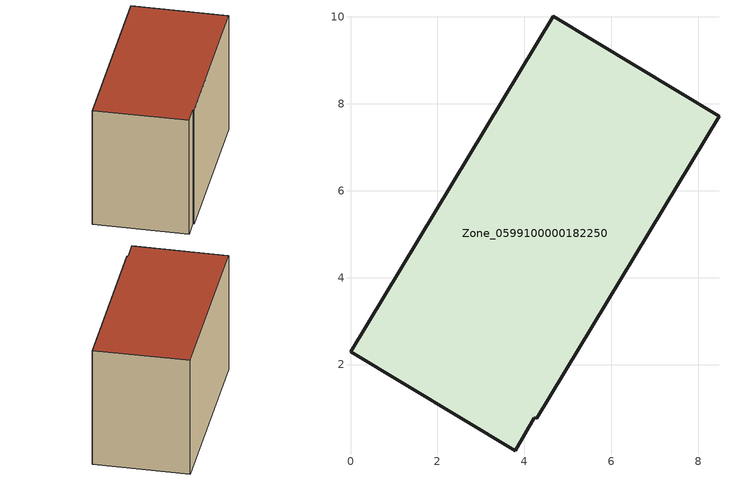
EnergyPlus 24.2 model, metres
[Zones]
Zone_0599100000182250
 floor ground (C_G): 3.79,0.02 0,2.3 4.67,10.01 8.48,7.71 4.28,0.77 4.22,0.78 z0
 wall outside (C_F): 8.48,7.71 4.67,10.01 0,2.3 3.79,0.02 4.22,0.78 4.28,0.77 8.48,7.71 z0:5.98
 roof outside (C_R): 0,2.3 3.79,0.02 4.22,0.78 4.28,0.77 8.48,7.71 4.67,10.01 z5.98
[BUILDING]
Pand.0599100000182250: North Axis=0; Terrain=City; Loads Convergence Tolerance Value=0.04; Temperature Convergence Tolerance Value=0.4; Solar Distribution=FullExterior; Maximum Number of Warmup Days=25; Minimum Number of Warmup Days=1
[Site:Location]
Rotterdam.The.Hague.AP_ZH_NLD Design_Conditions: Latitude=51.96; Longitude=4.45; Time Zone=1; Elevation=-4.5
[SITE:GROUNDTEMPERATURE:BUILDINGSURFACE]
18, 18, 18, 18, 18, 18, 18, 18, 18, 18, 18, 18
[MATERIAL] Thermal Absorptance=0.9; Solar Absorptance=0.7; Visible Absorptance=0.7
Name | Roughness | Thickness | Conductivity | Density | Specific Heat
G.TC.1946-1964 | MediumSmooth | 0.15 | 1 | 540 | 1210
F.TC.1946-1964 | Rough | 0.3 | 0.857143 | 1920 | 840
R.TC.1946-1964 | MediumRough | 0.2 | 0.235294 | 1500 | 1000
[CONSTRUCTION]
C_G: G.TC.1946-1964
C_F: F.TC.1946-1964
C_R: R.TC.1946-1964
[ZONE]
Zone_0599100000182250: Type=1; Multiplier=1; Ceiling Height=Autocalculate; Volume=Autocalculate; Floor Area=autocalculate; Part of Total Floor Area=Yes
[ZONEINFILTRATION:DESIGNFLOWRATE]
Infil_Zone_0599100000182250: Zone or ZoneList or Space or SpaceList=Zone_0599100000182250; Schedule=AlwaysOn; Design Flow Rate Calculation Method=Flow/Area; Flow Rate per Floor Area=0.003; Constant Term Coefficient=1; Temperature Term Coefficient=0; Velocity Term Coefficient=0; Velocity Squared Term Coefficient=0
[HVACTEMPLATE:ZONE:IDEALLOADSAIRSYSTEM]
Zone_0599100000182250: Maximum Heating Supply Air Temperature=50; Minimum Cooling Supply Air Temperature=13; Maximum Heating Supply Air Humidity Ratio=0.0156; Minimum Cooling Supply Air Humidity Ratio=0.0077; Heating Limit=NoLimit; Cooling Limit=NoLimit; Dehumidification Control Type=ConstantSensibleHeatRatio; Cooling Sensible Heat Ratio=0.7; Dehumidification Setpoint=60; Humidification Control Type=None; Humidification Setpoint=30; Outdoor Air Method=None; Outdoor Air Flow Rate per Person=0.00944; Outdoor Air Flow Rate per Zone Floor Area=0; Outdoor Air Flow Rate per Zone=0; Demand Controlled Ventilation Type=None; Outdoor Air Economizer Type=NoEconomizer; Heat Recovery Type=None; Sensible Heat Recovery Effectiveness=0.7; Latent Heat Recovery Effectiveness=0.65
[ZONECONTROL:THERMOSTAT]
ThermostatControl_Zone_0599100000182250: Zone or ZoneList=Zone_0599100000182250; Control Type Schedule=DualSetpointControlType; Control 1=Thermostat_Zone_0599100000182250; Temperature Difference Between Cutout And Setpoint=0
[THERMOSTATSETPOINT:DUALSETPOINT]
Thermostat_Zone_0599100000182250: Heating Setpoint Temperature Schedule=HeatingSetpoint_Zone_0599100000182250; Cooling Setpoint Temperature Schedule=CoolingSetpoint_Zone_0599100000182250
[SCHEDULE:COMPACT]
HeatingSetpoint_Zone_0599100000182250: Through: 12/31, For: AllDays, Until: 24:00, 21
CoolingSetpoint_Zone_0599100000182250: Through: 12/31, For: AllDays, Until: 24:00, 24
DualSetpointControlType: Through: 12/31, For: AllDays, Until: 24:00, 4
AlwaysOn: Through: 12/31, For: AllDays, Until: 24:00, 1
